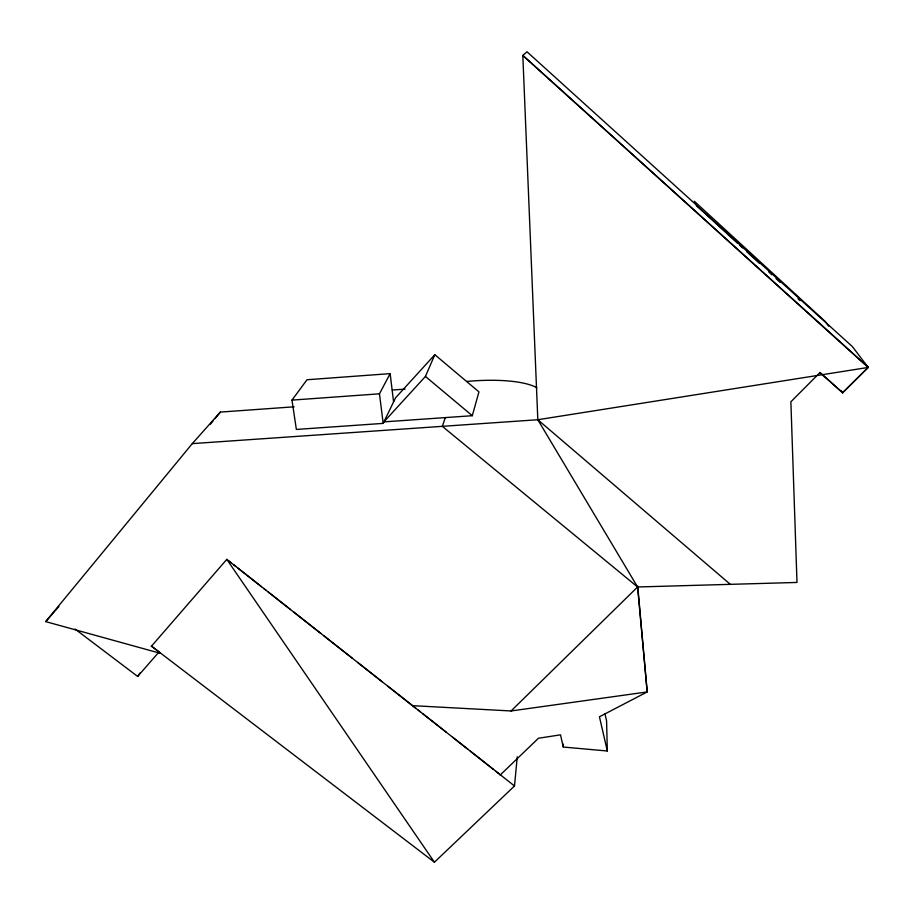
<?xml version="1.0" encoding="UTF-8"?>
<svg xmlns="http://www.w3.org/2000/svg" width="914" height="914" viewBox="0 0 914 914"><rect width="100%" height="100%" fill="white"/><g stroke="black" fill="none" stroke-linecap="round" stroke-linejoin="round"><path stroke-width="1.37" d="M604.999 713.96L606.576 720.86L607.319 751L563.287 747.035L563.39 744.19M160.224 652.836L151.45 646.129L434.424 862.21L514.502 785.971L517.255 756.781M434.424 862.21L226.798 559.368L514.502 785.971M412.522 705.654L511.075 710.966L647.192 691.932L637.732 586.182M434.824 354.701L425.433 376.454L383.914 421.88L472.298 415.71L478.947 391.877L434.824 354.701L395.534 397.853L383.183 423.388L296.364 429.443L291.977 400.115L307.013 379.744L390.141 373.632L393.591 401.874M445.324 417.595L442.33 426.335L637.595 586.982L796.997 582.447L790.873 401.806L819.995 372.546L842.617 392.769L868.174 367.439L852.419 346.612L696.651 205.696L694.354 201.263L825.331 321.591L828.678 326.184M383.183 423.388L379.47 393.808L390.141 373.632M75.085 629.072L137.66 676.44L139.899 673.07M159.973 653.224L45.7 621.611L192.294 443.621L220.354 412.088L294.091 406.81M210.414 424.153L213.122 420.863M214.939 418.669L220.354 412.088M151.187 646.518L226.798 559.368M45.7 621.611L58.85 606.519M137.66 676.44L158.75 652.288M819.995 372.546L842.617 392.769L868.3 367.314L522.819 55.423L527.001 51.79L696.24 204.907M511.075 710.966L637.595 586.982L537.82 419.732L522.819 55.423L868.174 367.439L537.82 419.732L192.294 443.621M500.084 775.118L538.46 738.238L560.511 734.845L563.287 747.035M392.312 390.027L405.119 389.101M291.977 400.115L379.47 393.808M229.037 561.127L231.276 562.898M233.516 564.658L235.755 566.417M237.994 568.188L261.484 586.685M263.723 588.456L265.963 590.216M268.202 591.975L290.572 609.604M293.931 612.243L320.78 633.391M324.139 636.03L352.107 658.069M357.705 662.467L382.315 681.855M387.913 686.265L415.881 708.293M418.109 710.052L420.349 711.812M422.588 713.583L446.078 732.08M452.738 737.324L468.174 749.48M470.379 751.217L493.526 769.451M495.731 771.188L499.033 773.792M425.433 376.454L472.298 415.71M537.82 419.732L730.32 584.343M696.651 205.696L737.392 243.101M739.483 245.021L742.614 247.9M746.795 251.738L759.328 263.243M768.731 271.881L771.862 274.76M776.043 278.599L780.213 282.437M797.979 298.741L800.07 300.66M841.12 390.449L842.617 392.769M607.319 751L599.435 716.782L647.192 691.932L637.595 586.982M466.608 381.458A77.244 21.136 -5.9 0 1 536.895 387.73"/></g></svg>
